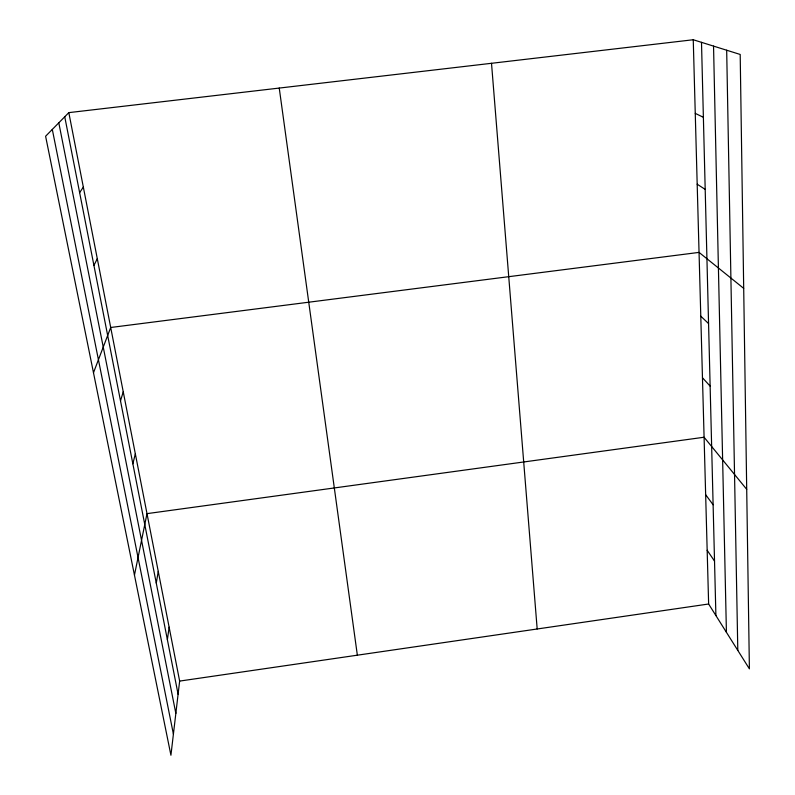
<?xml version="1.0" encoding="UTF-8"?>
<svg xmlns="http://www.w3.org/2000/svg" width="795" height="795" viewBox="0 0 795 795"><rect width="100%" height="100%" fill="white"/><g stroke="black" fill="none" stroke-linecap="round" stroke-linejoin="round"><path stroke-width="1.19" d="M68.817 112.632L179.64 681.086L170.925 755.25L45.603 136.243L68.817 112.632L693.25 39.75L740.195 54.457L749.397 668.853L708.633 604.001L693.25 39.75M167.377 639.647L169.136 627.176M156.277 583.103L158.255 571.386M134.454 575.133L146.995 513.64L704.082 437.24L746.714 489.342M132.864 463.803L135.329 453.816M120.502 400.829L123.245 391.806M93.482 372.736L110.704 327.49L699.044 252.393L743.693 288.356M93.929 265.47L97.288 258.673M79.639 192.629L83.336 187.103M179.64 681.086L708.633 604.001M695.257 113.367L703.386 117.312M697.185 184.202L705.195 189.399M700.783 316.191L708.564 323.585M702.462 377.774L710.134 386.122M705.652 494.699L713.115 504.775M707.162 550.259L714.526 561.101M52.301 129.426L173.409 734.113M58.8 122.818L175.844 713.403M64.743 116.766L178.09 694.274M279.244 88.066L357.353 655.189M491.509 63.292L537.181 628.984M701.498 42.334L715.898 615.559M713.542 46.11L726.421 632.303M726.68 50.224L737.8 650.399"/></g></svg>
